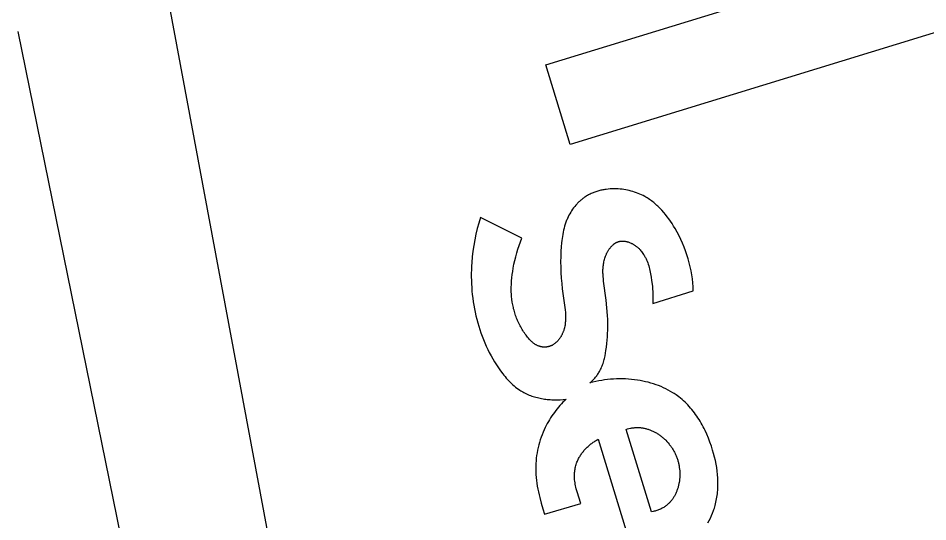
# Model space of a CAD drawing. Extents: x -2485 to -2143, y -68 to 535.
# Drawn here: x -2389.82 to -2355.96, y 374.12 to 392.85 of the extents above; entities that cross this region are included whole.
import ezdxf

# ---------------------------------------------------------------- set-up
doc = ezdxf.new("R2010")
doc.units = 0
doc.layers.add('Contorno', color=5, linetype='Continuous', true_color=0x0000ff)
doc.layers.add('Linha', color=1, linetype='Continuous')

msp = doc.modelspace()

# ---------------------------------------------------------------- linework, layer by layer
at = {"layer": 'Contorno'}
for points in [[(-2388.534, 416.514), (-2379.186, 366.478), (-2358.862, 319.809)], [(-2342.821, 396.268), (-2369.271, 388.153), (-2370.18, 391.117), (-2361.391, 393.813), (-2364.663, 404.477), (-2364.738, 405.611), (-2364.564, 406.716), (-2364.156, 407.74), (-2363.537, 408.652), (-2362.721, 409.416), (-2361.761, 409.977), (-2361.179, 410.163), (-2341.547, 416.187)], [(-2379.339, 340.894), (-2389.82, 392.356)]]:
    msp.add_lwpolyline(points, dxfattribs=at)
at = {"layer": 'Linha'}
for points in [[(-2368.032, 383.073), (-2368.041, 383.158), (-2368.048, 383.242), (-2368.053, 383.327), (-2368.054, 383.369), (-2368.055, 383.412), (-2368.055, 383.454), (-2368.054, 383.496), (-2368.052, 383.538), (-2368.049, 383.581), (-2368.045, 383.623), (-2368.04, 383.665), (-2368.034, 383.707), (-2368.027, 383.749), (-2368.018, 383.791), (-2368.008, 383.833), (-2367.997, 383.875), (-2367.985, 383.917), (-2367.971, 383.959), (-2367.956, 384.001), (-2367.947, 384.024), (-2367.938, 384.046), (-2367.928, 384.068), (-2367.918, 384.091), (-2367.907, 384.113), (-2367.896, 384.135), (-2367.885, 384.157), (-2367.873, 384.178), (-2367.86, 384.2), (-2367.848, 384.221), (-2367.834, 384.241), (-2367.821, 384.261), (-2367.807, 384.281), (-2367.793, 384.301), (-2367.778, 384.32), (-2367.763, 384.338), (-2367.747, 384.356), (-2367.731, 384.374), (-2367.715, 384.391), (-2367.698, 384.407), (-2367.681, 384.422), (-2367.663, 384.437), (-2367.654, 384.445), (-2367.645, 384.452), (-2367.636, 384.458), (-2367.627, 384.465), (-2367.618, 384.471), (-2367.608, 384.478), (-2367.599, 384.484), (-2367.589, 384.489), (-2367.58, 384.495), (-2367.57, 384.5), (-2367.56, 384.506), (-2367.55, 384.511), (-2367.54, 384.515), (-2367.53, 384.52), (-2367.52, 384.524), (-2367.51, 384.528), (-2367.499, 384.532), (-2367.489, 384.535), (-2367.478, 384.539), (-2367.468, 384.542), (-2367.454, 384.545), (-2367.44, 384.548), (-2367.426, 384.551), (-2367.412, 384.553), (-2367.398, 384.555), (-2367.384, 384.557), (-2367.37, 384.558), (-2367.356, 384.559), (-2367.341, 384.559), (-2367.327, 384.559), (-2367.312, 384.559), (-2367.297, 384.558), (-2367.283, 384.557), (-2367.268, 384.556), (-2367.253, 384.554), (-2367.239, 384.552), (-2367.224, 384.55), (-2367.209, 384.547), (-2367.195, 384.545), (-2367.18, 384.541), (-2367.165, 384.538), (-2367.151, 384.534), (-2367.136, 384.53), (-2367.122, 384.526), (-2367.093, 384.517), (-2367.065, 384.507), (-2367.037, 384.495), (-2367.009, 384.483), (-2366.989, 384.474), (-2366.97, 384.465), (-2366.951, 384.455), (-2366.932, 384.444), (-2366.914, 384.433), (-2366.896, 384.422), (-2366.878, 384.411), (-2366.86, 384.399), (-2366.843, 384.387), (-2366.826, 384.374), (-2366.809, 384.361), (-2366.793, 384.348), (-2366.776, 384.334), (-2366.76, 384.321), (-2366.745, 384.306), (-2366.729, 384.292), (-2366.714, 384.277), (-2366.699, 384.262), (-2366.685, 384.247), (-2366.671, 384.231), (-2366.643, 384.2), (-2366.616, 384.167), (-2366.591, 384.133), (-2366.567, 384.099), (-2366.543, 384.064), (-2366.521, 384.029), (-2366.506, 384.002), (-2366.491, 383.976), (-2366.477, 383.949), (-2366.463, 383.922), (-2366.45, 383.895), (-2366.437, 383.867), (-2366.425, 383.839), (-2366.413, 383.811), (-2366.391, 383.755), (-2366.371, 383.697), (-2366.352, 383.639), (-2366.335, 383.58), (-2366.32, 383.521), (-2366.306, 383.461), (-2366.293, 383.401), (-2366.281, 383.341), (-2366.26, 383.219), (-2366.243, 383.097), (-2366.217, 382.883), (-2366.208, 382.777), (-2366.2, 382.67), (-2366.196, 382.563), (-2366.194, 382.456), (-2366.195, 382.35), (-2366.2, 382.243), (-2364.692, 382.706), (-2364.7, 382.857), (-2364.712, 383.007), (-2364.729, 383.158), (-2364.75, 383.308), (-2364.776, 383.458), (-2364.807, 383.607), (-2364.843, 383.755), (-2364.883, 383.902), (-2364.928, 384.048), (-2364.978, 384.192), (-2365.032, 384.336), (-2365.09, 384.478), (-2365.153, 384.618), (-2365.221, 384.756), (-2365.293, 384.893), (-2365.369, 385.028), (-2365.424, 385.118), (-2365.48, 385.207), (-2365.539, 385.294), (-2365.599, 385.38), (-2365.662, 385.464), (-2365.727, 385.546), (-2365.794, 385.626), (-2365.863, 385.704), (-2365.935, 385.779), (-2365.972, 385.816), (-2366.009, 385.851), (-2366.047, 385.886), (-2366.085, 385.921), (-2366.124, 385.954), (-2366.163, 385.987), (-2366.204, 386.019), (-2366.244, 386.05), (-2366.286, 386.08), (-2366.328, 386.109), (-2366.37, 386.137), (-2366.413, 386.164), (-2366.457, 386.191), (-2366.502, 386.216), (-2366.562, 386.248), (-2366.623, 386.278), (-2366.685, 386.307), (-2366.748, 386.333), (-2366.811, 386.358), (-2366.876, 386.38), (-2366.941, 386.401), (-2367.007, 386.42), (-2367.074, 386.437), (-2367.141, 386.452), (-2367.209, 386.465), (-2367.277, 386.476), (-2367.346, 386.486), (-2367.415, 386.493), (-2367.484, 386.498), (-2367.554, 386.501), (-2367.632, 386.502), (-2367.709, 386.501), (-2367.787, 386.497), (-2367.864, 386.491), (-2367.942, 386.482), (-2367.98, 386.476), (-2368.018, 386.47), (-2368.056, 386.463), (-2368.094, 386.455), (-2368.132, 386.447), (-2368.17, 386.438), (-2368.207, 386.428), (-2368.244, 386.418), (-2368.281, 386.407), (-2368.317, 386.395), (-2368.354, 386.382), (-2368.39, 386.369), (-2368.425, 386.355), (-2368.46, 386.34), (-2368.495, 386.324), (-2368.53, 386.308), (-2368.564, 386.291), (-2368.598, 386.273), (-2368.631, 386.255), (-2368.664, 386.235), (-2368.696, 386.215), (-2368.728, 386.195), (-2368.754, 386.176), (-2368.781, 386.158), (-2368.806, 386.138), (-2368.832, 386.118), (-2368.857, 386.098), (-2368.881, 386.077), (-2368.905, 386.056), (-2368.929, 386.034), (-2368.953, 386.012), (-2368.976, 385.99), (-2368.998, 385.966), (-2369.021, 385.943), (-2369.043, 385.919), (-2369.064, 385.895), (-2369.106, 385.845), (-2369.146, 385.794), (-2369.184, 385.741), (-2369.221, 385.687), (-2369.255, 385.632), (-2369.288, 385.576), (-2369.32, 385.52), (-2369.349, 385.462), (-2369.376, 385.403), (-2369.392, 385.367), (-2369.407, 385.331), (-2369.421, 385.295), (-2369.435, 385.259), (-2369.46, 385.185), (-2369.483, 385.111), (-2369.504, 385.036), (-2369.523, 384.961), (-2369.539, 384.885), (-2369.554, 384.808), (-2369.567, 384.731), (-2369.578, 384.654), (-2369.588, 384.577), (-2369.597, 384.499), (-2369.61, 384.344), (-2369.619, 384.189), (-2369.627, 383.987), (-2369.63, 383.786), (-2369.628, 383.585), (-2369.621, 383.384), (-2369.609, 383.183), (-2369.592, 382.98), (-2369.57, 382.777), (-2369.475, 382.093), (-2369.464, 381.997), (-2369.455, 381.902), (-2369.45, 381.808), (-2369.449, 381.76), (-2369.448, 381.714), (-2369.448, 381.667), (-2369.45, 381.62), (-2369.453, 381.574), (-2369.457, 381.528), (-2369.462, 381.482), (-2369.468, 381.437), (-2369.476, 381.392), (-2369.486, 381.347), (-2369.491, 381.324), (-2369.497, 381.302), (-2369.503, 381.28), (-2369.51, 381.258), (-2369.517, 381.236), (-2369.524, 381.214), (-2369.532, 381.192), (-2369.54, 381.171), (-2369.549, 381.149), (-2369.558, 381.128), (-2369.568, 381.106), (-2369.578, 381.085), (-2369.587, 381.067), (-2369.597, 381.05), (-2369.606, 381.032), (-2369.616, 381.015), (-2369.627, 380.998), (-2369.637, 380.981), (-2369.648, 380.964), (-2369.66, 380.947), (-2369.671, 380.931), (-2369.683, 380.915), (-2369.695, 380.899), (-2369.708, 380.883), (-2369.721, 380.867), (-2369.734, 380.852), (-2369.748, 380.837), (-2369.762, 380.823), (-2369.776, 380.809), (-2369.79, 380.795), (-2369.805, 380.782), (-2369.82, 380.769), (-2369.836, 380.756), (-2369.851, 380.744), (-2369.867, 380.732), (-2369.883, 380.721), (-2369.9, 380.71), (-2369.917, 380.7), (-2369.934, 380.69), (-2369.951, 380.681), (-2369.969, 380.673), (-2369.987, 380.665), (-2370.005, 380.657), (-2370.023, 380.65), (-2370.034, 380.646), (-2370.045, 380.643), (-2370.056, 380.64), (-2370.067, 380.637), (-2370.078, 380.634), (-2370.089, 380.631), (-2370.1, 380.629), (-2370.111, 380.626), (-2370.122, 380.624), (-2370.134, 380.623), (-2370.145, 380.621), (-2370.156, 380.619), (-2370.168, 380.618), (-2370.179, 380.617), (-2370.191, 380.616), (-2370.202, 380.616), (-2370.213, 380.615), (-2370.225, 380.615), (-2370.236, 380.615), (-2370.248, 380.615), (-2370.259, 380.616), (-2370.271, 380.616), (-2370.282, 380.617), (-2370.293, 380.618), (-2370.304, 380.619), (-2370.316, 380.621), (-2370.327, 380.622), (-2370.338, 380.624), (-2370.349, 380.626), (-2370.36, 380.628), (-2370.371, 380.631), (-2370.382, 380.633), (-2370.392, 380.636), (-2370.402, 380.639), (-2370.422, 380.645), (-2370.442, 380.652), (-2370.462, 380.659), (-2370.481, 380.667), (-2370.5, 380.676), (-2370.519, 380.686), (-2370.538, 380.695), (-2370.556, 380.706), (-2370.574, 380.717), (-2370.592, 380.728), (-2370.609, 380.74), (-2370.626, 380.753), (-2370.644, 380.766), (-2370.66, 380.779), (-2370.677, 380.793), (-2370.693, 380.807), (-2370.71, 380.822), (-2370.726, 380.836), (-2370.741, 380.852), (-2370.772, 380.883), (-2370.802, 380.916), (-2370.831, 380.949), (-2370.86, 380.983), (-2370.888, 381.018), (-2370.915, 381.054), (-2370.947, 381.097), (-2370.977, 381.141), (-2371.007, 381.185), (-2371.036, 381.229), (-2371.063, 381.274), (-2371.09, 381.32), (-2371.116, 381.366), (-2371.141, 381.412), (-2371.165, 381.458), (-2371.188, 381.505), (-2371.21, 381.552), (-2371.231, 381.6), (-2371.251, 381.648), (-2371.27, 381.696), (-2371.288, 381.744), (-2371.306, 381.793), (-2371.322, 381.842), (-2371.338, 381.891), (-2371.352, 381.941), (-2371.366, 381.99), (-2371.379, 382.04), (-2371.391, 382.09), (-2371.412, 382.191), (-2371.43, 382.292), (-2371.444, 382.394), (-2371.455, 382.496), (-2371.463, 382.598), (-2371.466, 382.657), (-2371.468, 382.717), (-2371.468, 382.837), (-2371.465, 382.956), (-2371.457, 383.076), (-2371.447, 383.195), (-2371.433, 383.314), (-2371.416, 383.433), (-2371.396, 383.551), (-2371.369, 383.694), (-2371.338, 383.836), (-2371.304, 383.976), (-2371.266, 384.116), (-2371.224, 384.255), (-2371.178, 384.392), (-2371.128, 384.528), (-2371.074, 384.662), (-2372.612, 385.431), (-2372.675, 385.228), (-2372.733, 385.022), (-2372.784, 384.815), (-2372.828, 384.606), (-2372.866, 384.396), (-2372.898, 384.184), (-2372.923, 383.971), (-2372.941, 383.757), (-2372.949, 383.625), (-2372.954, 383.494), (-2372.957, 383.362), (-2372.957, 383.229), (-2372.954, 383.097), (-2372.949, 382.964), (-2372.941, 382.832), (-2372.931, 382.699), (-2372.918, 382.567), (-2372.902, 382.435), (-2372.884, 382.303), (-2372.863, 382.171), (-2372.839, 382.04), (-2372.813, 381.91), (-2372.784, 381.78), (-2372.753, 381.651), (-2372.718, 381.522), (-2372.681, 381.394), (-2372.641, 381.268), (-2372.599, 381.142), (-2372.553, 381.017), (-2372.505, 380.894), (-2372.454, 380.771), (-2372.4, 380.65), (-2372.344, 380.531), (-2372.285, 380.412), (-2372.222, 380.296), (-2372.157, 380.181), (-2372.09, 380.067), (-2372.019, 379.955), (-2371.945, 379.846), (-2371.869, 379.738), (-2371.785, 379.626), (-2371.742, 379.572), (-2371.698, 379.518), (-2371.653, 379.465), (-2371.608, 379.414), (-2371.561, 379.363), (-2371.513, 379.314), (-2371.464, 379.266), (-2371.413, 379.219), (-2371.362, 379.174), (-2371.309, 379.13), (-2371.256, 379.088), (-2371.2, 379.048), (-2371.144, 379.01), (-2371.115, 378.992), (-2371.086, 378.974), (-2371.041, 378.948), (-2370.995, 378.923), (-2370.948, 378.899), (-2370.9, 378.876), (-2370.852, 378.855), (-2370.803, 378.834), (-2370.754, 378.815), (-2370.703, 378.797), (-2370.653, 378.78), (-2370.602, 378.765), (-2370.55, 378.75), (-2370.498, 378.736), (-2370.446, 378.724), (-2370.393, 378.713), (-2370.34, 378.702), (-2370.287, 378.693), (-2370.234, 378.685), (-2370.18, 378.678), (-2370.126, 378.672), (-2370.072, 378.667), (-2370.018, 378.663), (-2369.964, 378.659), (-2369.91, 378.657), (-2369.857, 378.656), (-2369.749, 378.656), (-2369.642, 378.661), (-2369.536, 378.668), (-2369.431, 378.679), (-2369.489, 378.622), (-2369.546, 378.564), (-2369.602, 378.504), (-2369.657, 378.444), (-2369.711, 378.382), (-2369.763, 378.319), (-2369.814, 378.254), (-2369.863, 378.189), (-2369.911, 378.123), (-2369.958, 378.055), (-2370.003, 377.987), (-2370.047, 377.917), (-2370.088, 377.847), (-2370.129, 377.775), (-2370.167, 377.702), (-2370.204, 377.629), (-2370.246, 377.539), (-2370.286, 377.448), (-2370.323, 377.355), (-2370.358, 377.262), (-2370.39, 377.167), (-2370.419, 377.072), (-2370.446, 376.976), (-2370.469, 376.879), (-2370.49, 376.781), (-2370.509, 376.684), (-2370.524, 376.585), (-2370.537, 376.486), (-2370.546, 376.387), (-2370.553, 376.288), (-2370.557, 376.189), (-2370.558, 376.09), (-2370.556, 375.982), (-2370.551, 375.874), (-2370.542, 375.766), (-2370.531, 375.659), (-2370.516, 375.552), (-2370.499, 375.445), (-2370.48, 375.338), (-2370.458, 375.232), (-2370.435, 375.127), (-2370.409, 375.021), (-2370.353, 374.812), (-2370.292, 374.605), (-2370.227, 374.401), (-2368.879, 374.803), (-2369.018, 375.235), (-2369.049, 375.346), (-2369.062, 375.402), (-2369.075, 375.458), (-2369.086, 375.515), (-2369.096, 375.572), (-2369.103, 375.629), (-2369.109, 375.686), (-2369.113, 375.73), (-2369.115, 375.774), (-2369.115, 375.818), (-2369.115, 375.862), (-2369.113, 375.907), (-2369.11, 375.951), (-2369.105, 375.995), (-2369.1, 376.039), (-2369.093, 376.082), (-2369.085, 376.126), (-2369.075, 376.169), (-2369.064, 376.212), (-2369.052, 376.254), (-2369.038, 376.296), (-2369.023, 376.337), (-2369.007, 376.378), (-2368.993, 376.411), (-2368.978, 376.442), (-2368.962, 376.474), (-2368.945, 376.505), (-2368.928, 376.536), (-2368.909, 376.566), (-2368.89, 376.596), (-2368.871, 376.626), (-2368.85, 376.655), (-2368.829, 376.684), (-2368.807, 376.712), (-2368.785, 376.74), (-2368.762, 376.767), (-2368.738, 376.794), (-2368.714, 376.82), (-2368.689, 376.846), (-2368.664, 376.872), (-2368.638, 376.896), (-2368.612, 376.921), (-2368.585, 376.945), (-2368.558, 376.968), (-2368.53, 376.991), (-2368.502, 377.013), (-2368.474, 377.035), (-2368.445, 377.056), (-2368.416, 377.077), (-2368.387, 377.097), (-2368.357, 377.117), (-2368.327, 377.136), (-2368.297, 377.154), (-2368.266, 377.172), (-2368.236, 377.189), (-2366.741, 372.316)], [(-2364.148, 374.082), (-2364.101, 374.17), (-2364.057, 374.259), (-2364.015, 374.35), (-2363.977, 374.442), (-2363.942, 374.534), (-2363.925, 374.581), (-2363.91, 374.628), (-2363.895, 374.675), (-2363.882, 374.722), (-2363.865, 374.784), (-2363.85, 374.847), (-2363.836, 374.91), (-2363.824, 374.973), (-2363.813, 375.036), (-2363.804, 375.1), (-2363.795, 375.163), (-2363.789, 375.227), (-2363.783, 375.292), (-2363.779, 375.356), (-2363.776, 375.42), (-2363.775, 375.485), (-2363.774, 375.55), (-2363.775, 375.615), (-2363.777, 375.68), (-2363.78, 375.745), (-2363.79, 375.876), (-2363.804, 376.006), (-2363.823, 376.137), (-2363.845, 376.268), (-2363.872, 376.398), (-2363.902, 376.528), (-2363.936, 376.657), (-2363.973, 376.786), (-2364.02, 376.935), (-2364.072, 377.083), (-2364.128, 377.229), (-2364.189, 377.373), (-2364.254, 377.515), (-2364.288, 377.585), (-2364.324, 377.654), (-2364.36, 377.722), (-2364.398, 377.79), (-2364.437, 377.856), (-2364.477, 377.922), (-2364.519, 377.986), (-2364.561, 378.05), (-2364.605, 378.112), (-2364.65, 378.174), (-2364.696, 378.234), (-2364.744, 378.293), (-2364.792, 378.351), (-2364.842, 378.408), (-2364.894, 378.463), (-2364.946, 378.517), (-2365, 378.57), (-2365.055, 378.621), (-2365.111, 378.671), (-2365.168, 378.719), (-2365.227, 378.765), (-2365.287, 378.81), (-2365.327, 378.839), (-2365.368, 378.867), (-2365.409, 378.894), (-2365.451, 378.92), (-2365.536, 378.971), (-2365.623, 379.019), (-2365.711, 379.064), (-2365.801, 379.107), (-2365.893, 379.146), (-2365.986, 379.184), (-2366.08, 379.218), (-2366.176, 379.25), (-2366.272, 379.279), (-2366.369, 379.306), (-2366.467, 379.33), (-2366.566, 379.351), (-2366.665, 379.37), (-2366.764, 379.386), (-2366.876, 379.402), (-2366.988, 379.415), (-2367.1, 379.424), (-2367.212, 379.431), (-2367.324, 379.434), (-2367.436, 379.435), (-2367.548, 379.432), (-2367.66, 379.427), (-2367.771, 379.419), (-2367.882, 379.407), (-2367.993, 379.393), (-2368.103, 379.377), (-2368.213, 379.357), (-2368.322, 379.335), (-2368.43, 379.309), (-2368.538, 379.282), (-2368.484, 379.332), (-2368.458, 379.358), (-2368.432, 379.384), (-2368.406, 379.411), (-2368.382, 379.438), (-2368.357, 379.466), (-2368.334, 379.494), (-2368.31, 379.523), (-2368.288, 379.552), (-2368.266, 379.582), (-2368.245, 379.612), (-2368.225, 379.643), (-2368.205, 379.674), (-2368.186, 379.705), (-2368.168, 379.737), (-2368.145, 379.781), (-2368.124, 379.825), (-2368.104, 379.87), (-2368.086, 379.915), (-2368.068, 379.961), (-2368.052, 380.008), (-2368.037, 380.055), (-2368.024, 380.102), (-2368.011, 380.15), (-2367.999, 380.198), (-2367.977, 380.295), (-2367.959, 380.393), (-2367.943, 380.491), (-2367.925, 380.618), (-2367.91, 380.744), (-2367.898, 380.871), (-2367.888, 380.997), (-2367.881, 381.124), (-2367.877, 381.251), (-2367.875, 381.377), (-2367.876, 381.503), (-2367.879, 381.646), (-2367.886, 381.79), (-2367.906, 382.076), (-2367.936, 382.362), (-2368.032, 383.073)], [(-2366.721, 377.624), (-2366.692, 377.623), (-2366.662, 377.621), (-2366.633, 377.618), (-2366.604, 377.614), (-2366.574, 377.61), (-2366.545, 377.605), (-2366.516, 377.599), (-2366.487, 377.593), (-2366.458, 377.586), (-2366.429, 377.578), (-2366.4, 377.57), (-2366.372, 377.561), (-2366.343, 377.552), (-2366.315, 377.542), (-2366.287, 377.531), (-2366.258, 377.519), (-2366.231, 377.507), (-2366.203, 377.495), (-2366.175, 377.481), (-2366.148, 377.468), (-2366.121, 377.453), (-2366.094, 377.438), (-2366.067, 377.423), (-2366.041, 377.407), (-2366.014, 377.391), (-2365.988, 377.373), (-2365.963, 377.356), (-2365.937, 377.338), (-2365.912, 377.319), (-2365.887, 377.3), (-2365.862, 377.281), (-2365.838, 377.26), (-2365.814, 377.24), (-2365.79, 377.219), (-2365.767, 377.198), (-2365.744, 377.176), (-2365.721, 377.153), (-2365.677, 377.107), (-2365.634, 377.06), (-2365.593, 377.011), (-2365.573, 376.985), (-2365.553, 376.96), (-2365.534, 376.934), (-2365.515, 376.908), (-2365.497, 376.881), (-2365.479, 376.854), (-2365.462, 376.827), (-2365.445, 376.799), (-2365.429, 376.771), (-2365.413, 376.743), (-2365.397, 376.715), (-2365.383, 376.686), (-2365.368, 376.657), (-2365.354, 376.627), (-2365.341, 376.597), (-2365.328, 376.568), (-2365.316, 376.537), (-2365.305, 376.507), (-2365.294, 376.476), (-2365.283, 376.445), (-2365.274, 376.415), (-2365.265, 376.385), (-2365.256, 376.355), (-2365.249, 376.325), (-2365.241, 376.294), (-2365.235, 376.263), (-2365.228, 376.233), (-2365.223, 376.202), (-2365.213, 376.139), (-2365.206, 376.077), (-2365.2, 376.014), (-2365.197, 375.952), (-2365.196, 375.889), (-2365.197, 375.826), (-2365.2, 375.764), (-2365.205, 375.702), (-2365.212, 375.64), (-2365.222, 375.579), (-2365.227, 375.549), (-2365.233, 375.519), (-2365.24, 375.489), (-2365.247, 375.459), (-2365.254, 375.43), (-2365.262, 375.401), (-2365.271, 375.372), (-2365.28, 375.343), (-2365.29, 375.314), (-2365.3, 375.286), (-2365.31, 375.258), (-2365.321, 375.231), (-2365.333, 375.203), (-2365.345, 375.176), (-2365.358, 375.15), (-2365.371, 375.123), (-2365.384, 375.098), (-2365.398, 375.072), (-2365.413, 375.047), (-2365.428, 375.022), (-2365.444, 374.998), (-2365.46, 374.974), (-2365.476, 374.951), (-2365.494, 374.928), (-2365.511, 374.905), (-2365.529, 374.884), (-2365.548, 374.862), (-2365.567, 374.841), (-2365.586, 374.821), (-2365.606, 374.801), (-2365.627, 374.782), (-2365.648, 374.763), (-2365.669, 374.745), (-2365.691, 374.727), (-2365.714, 374.71), (-2365.737, 374.694), (-2365.765, 374.675), (-2365.795, 374.656), (-2365.825, 374.639), (-2365.856, 374.622), (-2365.887, 374.607), (-2365.919, 374.592), (-2365.951, 374.578), (-2365.984, 374.565), (-2366.017, 374.552), (-2366.05, 374.541), (-2366.084, 374.53), (-2366.117, 374.519), (-2366.151, 374.51), (-2366.185, 374.501), (-2366.253, 374.485), (-2367.196, 377.558), (-2367.141, 377.573), (-2367.087, 377.586), (-2367.031, 377.598), (-2367.003, 377.603), (-2366.976, 377.608), (-2366.948, 377.612), (-2366.92, 377.616), (-2366.891, 377.619), (-2366.863, 377.621), (-2366.835, 377.623), (-2366.807, 377.624), (-2366.779, 377.625), (-2366.751, 377.625), (-2366.721, 377.624)]]:
    msp.add_lwpolyline(points, dxfattribs=at)

doc.saveas('drawing.dxf')
